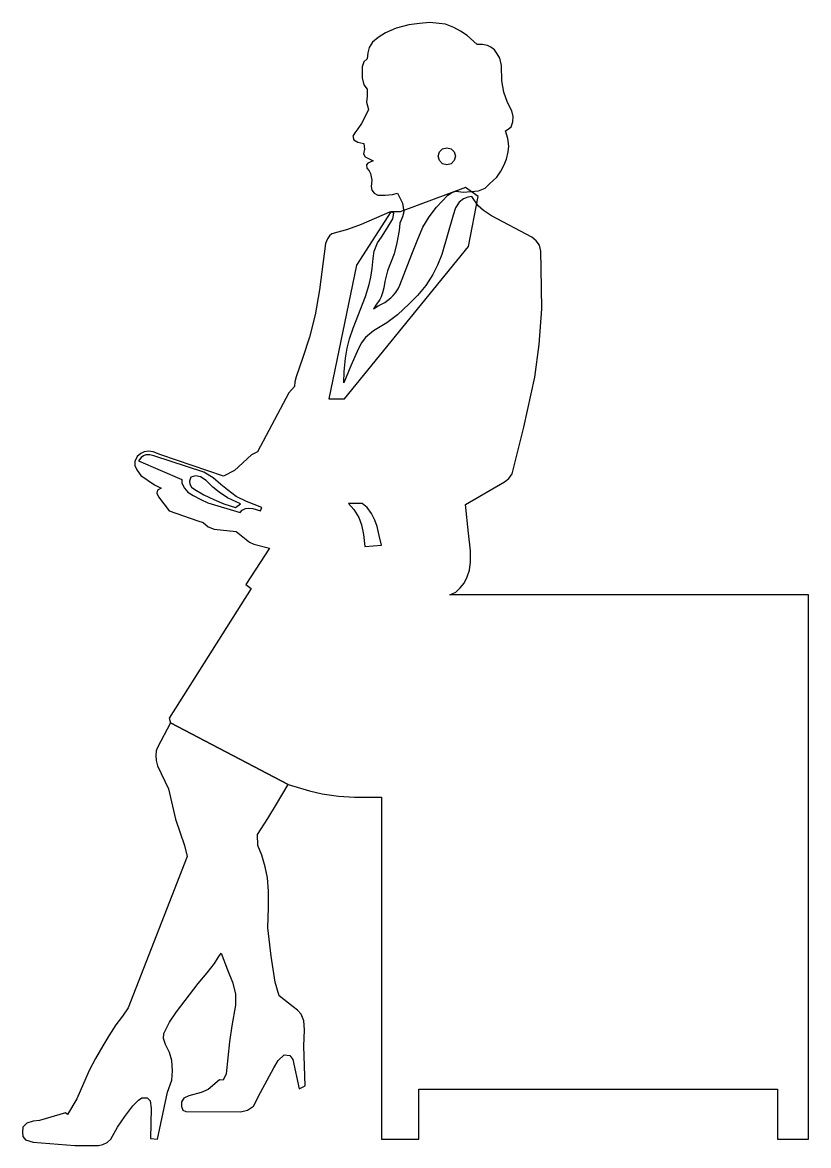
# Model space of a CAD drawing. Extents: x 730 to 838, y -4 to 151.
import ezdxf

# ---------------------------------------------------------------- set-up
doc = ezdxf.new("R2010")
doc.units = 0
doc.header["$MEASUREMENT"] = 0
doc.layers.add('LAYER_1', color=7, linetype='CONTINUOUS')

msp = doc.modelspace()

# ---------------------------------------------------------------- linework, layer by layer
at = {"layer": 'LAYER_1', "linetype": 'CONTINUOUS'}
for points in [[(778.07, 148.14), (777.6, 147.43), (777.44, 146.67), (777.35, 145.86), (776.88, 145.42), (776.64, 144.77), (776.64, 144.05), (776.64, 143.25), (776.88, 142.29), (777.37, 141.69), (777.33, 140.73), (777.24, 139.88), (777.51, 138.87), (776.99, 137.71), (776.55, 136.93), (776.08, 136.19), (775.63, 135.66), (775.39, 135.19), (775.52, 134.67), (776.08, 134.36), (776.91, 134.18), (776.97, 133.42), (776.84, 132.77), (777.08, 132.35), (778.16, 131.81), (777.46, 131.46), (777.24, 131.23), (777.31, 130.79), (777.6, 130.43), (777.8, 130.07), (778, 129.13), (777.91, 128.24), (778, 127.75), (778.33, 127.35), (778.83, 127.08), (779.81, 127.08), (780.84, 127.17), (781.55, 127.32), (782.2, 125.96), (782.42, 124.76), (782.2, 124.09), (781.86, 123.19), (781.75, 122.19), (781.42, 120.49), (781.06, 118.99), (780.14, 116.65), (779.79, 115.15), (779.63, 114.28), (779.45, 113.59), (779.27, 113.08), (779.07, 112.7), (778.89, 112.43), (778.74, 112.18), (778.2, 111.42), (778.87, 111.82), (779.32, 112.07), (779.79, 112.29), (780.21, 112.61), (780.59, 112.92), (780.95, 113.25), (781.26, 113.61), (781.62, 114.15), (781.84, 114.66), (783.52, 118.95), (784.23, 120.76), (785.03, 122.68), (785.91, 124.09), (786.89, 125.43), (788.45, 127.06), (789.12, 127.46), (789.61, 127.62), (790.57, 127.46), (791.67, 127.55), (792.67, 127.68), (793.59, 128.02), (794.21, 128.62), (795.2, 129.54), (795.78, 130.38), (796.2, 131.17), (796.54, 132.02), (796.76, 133.04), (796.85, 133.82), (796.72, 134.87), (796.4, 135.92), (796.78, 136.15), (797.19, 136.48), (797.41, 137.17), (797.45, 137.89), (797.3, 138.67), (796.69, 139.85), (796.2, 141.28), (795.91, 142.83), (795.84, 144.95), (795.62, 145.93), (795.26, 146.56), (794.91, 147.09), (794.39, 147.45), (793.95, 147.69), (793.25, 147.81), (792.52, 147.85), (791.15, 149.08), (790.22, 149.68), (789.3, 150.17), (788.16, 150.62), (787.25, 150.73), (786, 150.87), (784.57, 150.73), (783.07, 150.53), (781.33, 150.06), (779.88, 149.44), (778.87, 148.79), (778.07, 148.14)], [(789.5, 132.44), (789.34, 131.84), (788.92, 131.4), (788.34, 131.23), (787.74, 131.4), (787.3, 131.84), (787.13, 132.44), (787.3, 133.02), (787.74, 133.44), (788.34, 133.6), (788.92, 133.44), (789.34, 133.02), (789.5, 132.44)], [(781.01, 124.58), (780.77, 124.71), (780.43, 124.71), (776.5, 123.04), (774.63, 122.32), (772.48, 121.74), (772.17, 121.47), (771.86, 121.07), (771.61, 120.42), (770.76, 114.04), (770.16, 110.57), (769.4, 107.49), (768.48, 104.7), (767.55, 102.02), (767.37, 101.33), (767.32, 100.7), (766.54, 99.81), (762.23, 91.72), (761.4, 91.3), (759.06, 89.11), (757.54, 88.35), (748.9, 91.3), (747.85, 91.72), (747.2, 91.81), (746.64, 91.7), (746.15, 91.48), (745.66, 91.05), (745.32, 90.36), (745.32, 89.8), (745.59, 89.2), (746.17, 88.46), (748.03, 87.17), (748.94, 86.68), (748.45, 86.43), (748.38, 86.01), (748.61, 85.49), (750.06, 83.57), (753.99, 82.21), (754.75, 81.96), (755.42, 81.38), (756.25, 81.02), (759.31, 80.71), (761.11, 79.26), (761.72, 78.97), (763.91, 78.41), (760.62, 73.43), (761.34, 72.85), (750.08, 54.98), (750.24, 54.36), (766.45, 45.85), (769.4, 44.98), (771.14, 44.55), (773.38, 44.24), (775.61, 44.13), (779.34, 44.13), (779.34, -3), (784.48, -3), (784.48, 3.86), (833.88, 3.86), (833.88, -3), (838.17, -3), (838.17, 72), (788.76, 72), (789.57, 72.34), (790.15, 72.94), (790.71, 73.61), (791.13, 74.46), (791.45, 75.4), (791.6, 76.56), (791.6, 78.08), (791.31, 80.47), (790.91, 84.44), (796.29, 87.57), (796.85, 88.04), (797.32, 88.69), (798.93, 95.1), (800.45, 102), (801.07, 106.51), (801.43, 111.42), (801.32, 117.01), (801.29, 119.33), (801.09, 120.18), (800.62, 120.76), (800.04, 121.29), (794.46, 124.22), (793.37, 124.96), (792.63, 125.58), (791.76, 126.88), (791.2, 126.81), (790.6, 126.54), (790.04, 126.1), (789.5, 125.31), (789.19, 124.31), (787.63, 118.88), (787.02, 117.43), (786.38, 116.14), (785.41, 114.62), (784.3, 113.25), (783.14, 112.09), (781.51, 110.57), (780.08, 109.48), (778.22, 108.36), (777.11, 107.47), (776.53, 106.67), (775.97, 105.53), (775.1, 103.56), (774.14, 101.22), (774.2, 102.76), (774.34, 104.61), (774.58, 105.97), (774.92, 107.27), (775.41, 108.72), (777.11, 113.12), (777.64, 114.75), (777.87, 115.76), (778.04, 116.96), (778.18, 118.35), (778.31, 119.33), (778.76, 120.51), (779.34, 121.29), (780.12, 122.52), (780.9, 123.82), (781.01, 124.58)], [(746.84, 91.28), (746.53, 91.16), (746.19, 90.92), (745.82, 90.47), (751.82, 87.9), (751.82, 87.43), (751.93, 87.12), (752.16, 86.68), (752.63, 86.12), (753.36, 85.67), (754.41, 85.11), (755.4, 84.69), (759.84, 83.33), (760.11, 83.66), (760.56, 83.88), (761.05, 83.95), (761.61, 83.88), (762.66, 83.59), (762.83, 84.02), (760.73, 84.84), (759.28, 85.56), (758.08, 86.45), (757.18, 87.21), (756.11, 88.13), (754.84, 88.89), (747.96, 91.16), (747.4, 91.28), (746.84, 91.28)], [(759.19, 84.04), (759.89, 84.55), (758.08, 85.34), (756.96, 86.12), (756.09, 86.83), (755.17, 87.77), (754.39, 88.24), (753.68, 88.4), (753.07, 88.19), (752.87, 87.68), (752.9, 87.23), (753.14, 86.85), (753.59, 86.52), (754.82, 85.76), (756.2, 85.11), (757.61, 84.55), (759.19, 84.04)], [(774.76, 84.58), (775.52, 83.77), (776.19, 82.66), (776.55, 81.65), (776.82, 80.31), (777.02, 78.64), (779.32, 78.84), (778.98, 80.18), (778.74, 81.4), (778.42, 82.28), (777.95, 83.19), (777.33, 84.02), (776.64, 84.58), (774.76, 84.58)], [(750.24, 54.36), (748.47, 50.98), (748.27, 50.49), (748.21, 49.87), (748.27, 49.18), (748.47, 48.44), (749.95, 45.27), (750.95, 41.07), (752.18, 37.43), (752.56, 35.93), (744.43, 15.09), (743.63, 13.93), (742.71, 12.73), (741.73, 11.21), (740.9, 9.84), (739.9, 8.12), (739.05, 6.43), (737.33, 2.56), (736.03, 0.4), (735.76, 0.62), (732.19, -0.43), (731.3, -0.54), (730.45, -0.81), (729.91, -1.35), (729.85, -2.04), (729.91, -2.66), (730.27, -3.11), (731.3, -3.44), (737.08, -3.89), (738.71, -3.89), (740.34, -3.89), (740.9, -3.76), (741.5, -3.47), (742.04, -3), (742.96, -1.35), (743.96, 0.13), (745.06, 1.56), (745.82, 2.34), (746.28, 2.67), (747.04, 2.67), (747.45, 2.25), (747.6, 1.27), (747.49, -2.93), (748.47, -3), (749.84, 3.48), (750.44, 5.13), (750.51, 6.4), (750.44, 7.83), (750.1, 8.95), (749.55, 10.05), (749.28, 10.85), (749.32, 11.56), (750.1, 13.13), (751.06, 14.53), (754.06, 18.44), (755.31, 19.92), (756.31, 21.21), (756.8, 22.02), (757.21, 22.6), (758.1, 20.34), (758.77, 18.62), (759.19, 17.01), (759.19, 15.43), (758.7, 12.61), (758.39, 10.42), (757.92, 6), (757.5, 5.13), (756.98, 5.15), (755.42, 3.81), (754.48, 3.41), (752.76, 2.97), (752.09, 2.63), (751.76, 2.14), (751.76, 1.47), (751.93, 0.98), (752.34, 0.82), (759.89, 0.73), (760.85, 0.98), (761.7, 1.54), (762.66, 3.41), (764.49, 6.83), (765.09, 7.83), (765.89, 8.62), (766.7, 8.53), (767.1, 7.95), (767.99, 3.93), (768.8, 4.33), (768.62, 9.82), (768.69, 12.03), (768.62, 13.28), (768.26, 14.2), (767.73, 14.78), (767.17, 15.2), (765.2, 16.72), (764.69, 18.62), (764.11, 22.2), (763.68, 26.1), (763.75, 28.9), (763.75, 31.15), (763.59, 33.01), (763.28, 34.52), (762.83, 36.11), (762.3, 37.45), (762.23, 38.99), (763.64, 41.18), (764.87, 43.15), (766.45, 45.85), (750.24, 54.36)]]:
    msp.add_lwpolyline(points, dxfattribs=at)
at = {"layer": 'LAYER_1', "color": 7, "linetype": 'CONTINUOUS'}
msp.add_lwpolyline([(781.91, 124.76), (780.59, 124.76), (775.9, 117.43), (772.06, 98.98), (774.22, 98.98), (791.33, 120), (792.63, 126.88), (790.91, 128.11), (781.91, 124.76)], dxfattribs=at)

doc.saveas('drawing.dxf')
